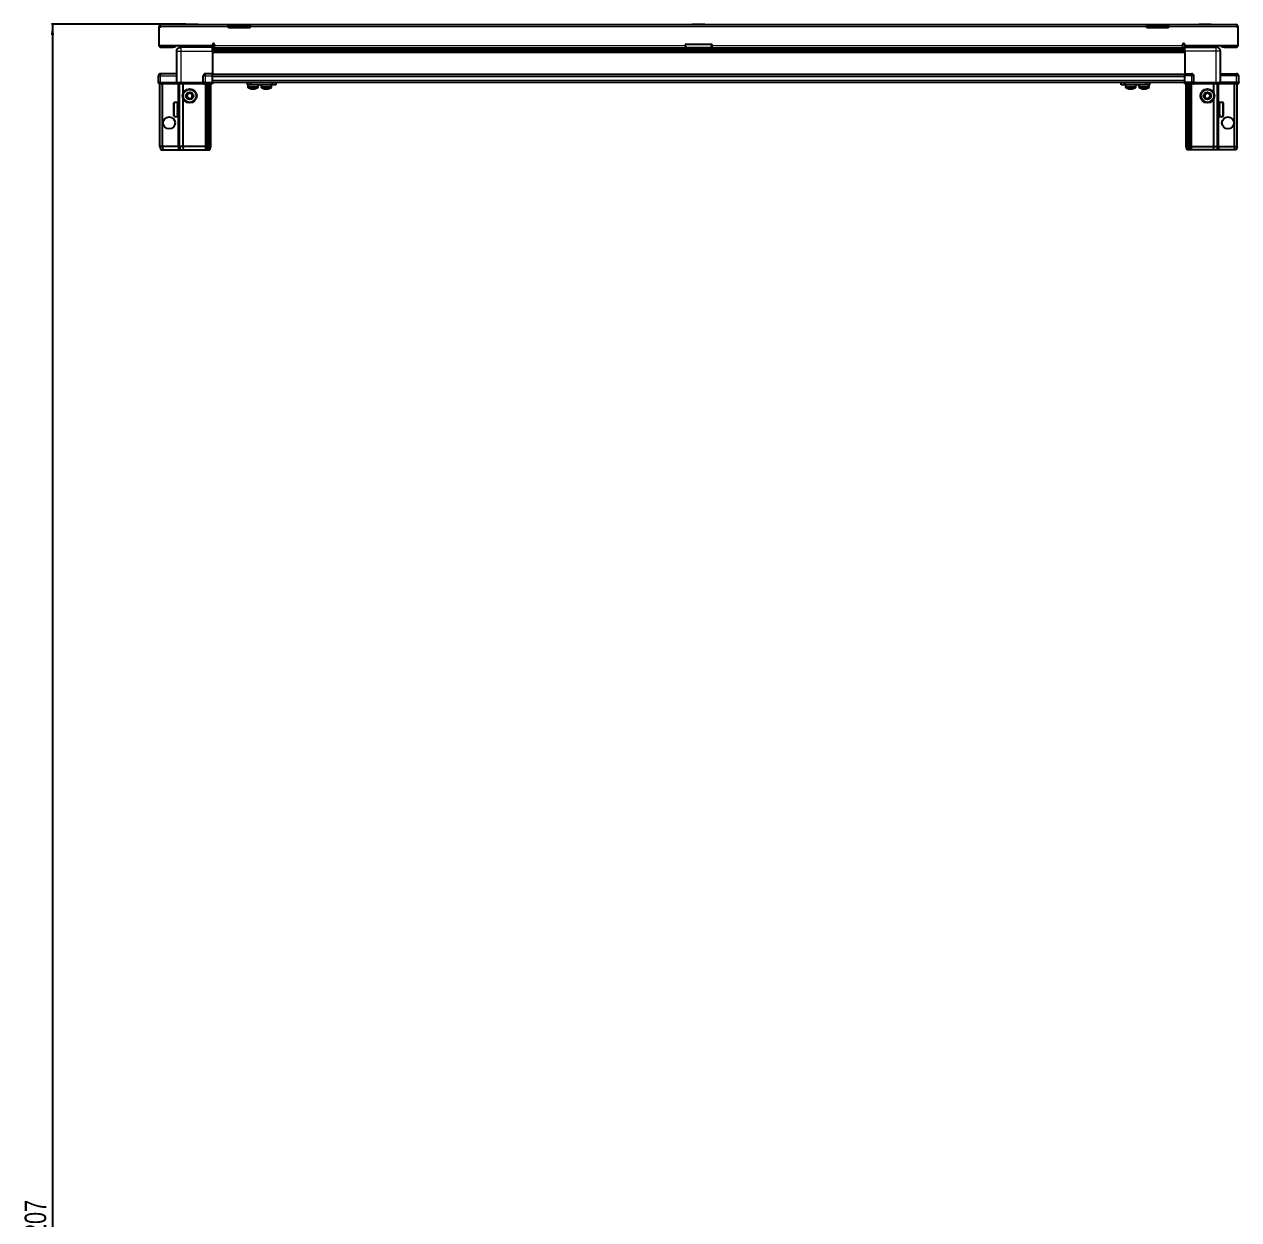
# Model space of a CAD drawing. Header units: millimetres. Extents: x -659 to 4234, y -2210 to 1579.
# Drawn here: x -627 to 497, y -1103 to 4 of the extents above; entities that cross this region are included whole.
import ezdxf

# ---------------------------------------------------------------- set-up
doc = ezdxf.new("R2010")
doc.units = ezdxf.units.MM
doc.layers.add('FORMAT', color=7, linetype='Continuous')
doc.styles.add('SLDTEXTSTYLE0', font='TXT', dxfattribs={"width": 0.75})
doc.dimstyles.new('SLDDIMSTYLE0', dxfattribs={"dimtxt": 20, "dimasz": 10, "dimexe": 0, "dimexo": 0.0625, "dimgap": 5, "dimtad": 2, "dimdec": 1, "dimrnd": 1e-09, "dimzin": 12, "dimdsep": 46, "dimtxsty": 'SLDTEXTSTYLE0', "dimsah": 1, "dimcen": 0.09, "dimadec": 0, "dimazin": 3, "dimtfac": 1, "dimtofl": 0, "dimtmove": 0, "dimatfit": 3, "dimfxl": 0, "dimfrac": 2, "dimtolj": 1, "dimtzin": 12, "dimarcsym": 0})

# ---------------------------------------------------------------- blocks, each defined once
blk = doc.blocks.new('_D_10')
at = {"layer": 'FORMAT'}
for p, q in [((-477.7, 3.8), (-602.1, 3.8)), ((-601.1, 3.8), (-601.1, -2203.2)), ((-500.5, -2203.2), (-602.1, -2203.2))]:
    blk.add_line(p, q, dxfattribs=at)
for points in [[(-601.1, 3.8), (-602.6, -6.2), (-599.5, -6.2)], [(-601.1, -2203.2), (-599.5, -2193.2), (-602.6, -2193.2)]]:
    blk.add_solid(points, dxfattribs=at)
at = {"layer": 'FORMAT', "insert": (-626.9, -1129.3), "char_height": 20, "attachment_point": 1, "rotation": 90, "style": 'SLDTEXTSTYLE0'}
blk.add_mtext('2207', dxfattribs=at)

msp = doc.modelspace()

# ---------------------------------------------------------------- linework, layer by layer
at = {"color": 7, "linetype": 'Continuous', "lineweight": 25}
for p, q in [((-501.58, 1.38), (-502.58, 1.38)), ((-502.58, 1.38), (-502.58, 0.48)), ((-501.58, 0.48), (-502.58, 0.48)), ((-502.58, 0.48), (-502.58, -16.02)), ((-501.58, 1.38), (-501.58, 0.48)), ((-500.98, 3.48), (-438.08, 3.48)), ((-477.71, 3.78), (-477.71, 3.48)), ((-477.71, 3.78), (-466.14, 3.78)), ((-466.14, 3.48), (-466.14, 3.78)), ((-438.08, 1.38), (-438.08, 3.48)), ((-438.08, 3.48), (-428.08, 3.48)), ((-428.08, 1.98), (-438.08, 1.98)), ((-438.08, 0.48), (-438.08, 1.38)), ((-418.08, 0.48), (-438.08, 0.48)), ((-428.08, 3.48), (-418.08, 3.48)), ((-418.08, 1.98), (-428.08, 1.98)), ((-418.08, 3.48), (-418.08, 1.38)), ((-418.08, 3.48), (411.92, 3.48)), ((-418.08, 0.48), (-418.08, 1.38)), ((-8.86, 3.78), (-8.86, 3.48)), ((-8.86, 3.78), (2.71, 3.78)), ((2.71, 3.48), (2.71, 3.78)), ((411.92, 1.38), (411.92, 3.48)), ((411.92, 3.48), (421.92, 3.48)), ((421.92, 1.98), (411.92, 1.98)), ((411.92, 0.48), (411.92, 1.38)), ((431.92, 0.48), (411.92, 0.48)), ((421.92, 3.48), (431.92, 3.48)), ((431.92, 1.98), (421.92, 1.98)), ((431.92, 3.48), (494.82, 3.48)), ((431.92, 3.48), (431.92, 1.38)), ((431.92, 0.48), (431.92, 1.38)), ((459.99, 3.78), (459.99, 3.48)), ((459.99, 3.78), (470.47, 3.78)), ((470.47, 3.78), (471.56, 3.78)), ((471.56, 3.48), (471.56, 3.78)), ((495.42, 1.38), (496.42, 1.38)), ((495.42, 1.38), (495.42, 0.48)), ((496.42, 0.48), (495.42, 0.48)), ((496.42, 0.48), (496.42, 1.38)), ((496.42, -16.02), (496.42, 0.48)), ((-502.58, -16.02), (-453.08, -16.02)), ((-500.48, -17.52), (-489.58, -17.52)), ((-487.58, -17.52), (-489.58, -17.52)), ((-487.58, -16.02), (-487.58, -17.52)), ((-486.08, -50.02), (-486.08, -21.02)), ((-482.33, -16.02), (-482.33, -17.52)), ((-453.08, -17.52), (-482.08, -17.52)), ((-455.83, -17.52), (-455.83, -16.02)), ((-453.08, -16.02), (-453.08, -15.17)), ((-453.08, -16.02), (-453.08, -17.52)), ((-453.08, -18.17), (-429.2, -18.17)), ((446.92, -19.97), (-453.08, -19.97)), ((446.92, -20), (-453.08, -20)), ((-453.08, -21.02), (-453.08, -42.02)), ((-451.08, -15.17), (-451.08, -15.92)), ((-451.08, -18.02), (-451.08, -15.92)), ((-451.08, -18.02), (-15.58, -18.02)), ((-434.58, -18.02), (-434.58, -18.17)), ((-434.41, -18.02), (-434.41, -18.17)), ((-434.21, -18.02), (-434.21, -18.17)), ((-433.66, -18.02), (-433.66, -18.17)), ((-433.24, -18.02), (-433.24, -18.17)), ((-432.35, -18.02), (-432.35, -18.17)), ((-431.77, -18.02), (-431.77, -18.17)), ((-430.63, -18.02), (-430.63, -18.17)), ((-429.94, -18.02), (-429.94, -18.17)), ((-429.2, -18.17), (-428.66, -18.17)), ((-428.66, -18.02), (-428.66, -18.17)), ((-428.66, -18.17), (-428.65, -18.17)), ((-428.65, -18.17), (-427.92, -18.17)), ((-428.47, -18.02), (-428.47, -18.17)), ((-427.97, -18.02), (-427.97, -18.17)), ((-427.92, -18.02), (-427.92, -18.17)), ((-427.92, -18.17), (-426.96, -18.17)), ((-427.92, -18.17), (-427.92, -18.17)), ((-426.96, -18.17), (420.8, -18.17)), ((-426.63, -18.02), (-426.63, -18.17)), ((-426.62, -18.02), (-426.62, -18.17)), ((-425.92, -18.02), (-425.92, -18.17)), ((-424.74, -18.02), (-424.74, -18.17)), ((-424.13, -18.02), (-424.13, -18.17)), ((-423.18, -18.02), (-423.18, -18.17)), ((-422.73, -18.02), (-422.73, -18.17)), ((-422.1, -18.02), (-422.1, -18.17)), ((-421.85, -18.02), (-421.85, -18.17)), ((-421.6, -18.02), (-421.6, -18.17)), ((-421.58, -18.02), (-421.58, -18.17)), ((9.42, -15.02), (-15.58, -15.02)), ((-15.58, -15.02), (-15.58, -15.92)), ((-15.58, -15.92), (-15.58, -18.02)), ((6.42, -18.02), (-12.58, -18.02)), ((9.42, -15.92), (9.42, -15.02)), ((9.42, -18.02), (9.42, -15.92)), ((9.42, -18.02), (444.92, -18.02)), ((415.42, -18.02), (415.42, -18.17)), ((415.54, -18.02), (415.54, -18.17)), ((415.72, -18.02), (415.72, -18.17)), ((416.22, -18.02), (416.22, -18.17)), ((416.62, -18.02), (416.62, -18.17)), ((417.47, -18.02), (417.47, -18.17)), ((418.04, -18.02), (418.04, -18.17)), ((419.15, -18.02), (419.15, -18.17)), ((419.84, -18.02), (419.84, -18.17)), ((420.8, -18.17), (421.1, -18.17)), ((421.1, -18.02), (421.1, -18.17)), ((421.1, -18.17), (421.11, -18.17)), ((421.11, -18.17), (421.84, -18.17)), ((421.37, -18.02), (421.37, -18.17)), ((421.84, -18.02), (421.84, -18.17)), ((421.84, -18.17), (423.14, -18.17)), ((423.04, -18.17), (446.92, -18.17)), ((423.14, -18.02), (423.14, -18.17)), ((423.23, -18.02), (423.23, -18.17)), ((423.85, -18.02), (423.85, -18.17)), ((425.05, -18.02), (425.05, -18.17)), ((425.68, -18.02), (425.68, -18.17)), ((426.66, -18.02), (426.66, -18.17)), ((427.13, -18.02), (427.13, -18.17)), ((427.8, -18.02), (427.8, -18.17)), ((428.08, -18.02), (428.08, -18.17)), ((428.37, -18.02), (428.37, -18.17)), ((428.42, -18.17), (428.42, -18.02)), ((428.42, -18.02), (428.42, -18.17)), ((444.92, -15.92), (444.92, -15.17)), ((444.92, -15.92), (444.92, -18.02)), ((446.92, -15.17), (446.92, -16.02)), ((446.92, -16.02), (446.92, -17.52)), ((446.92, -16.02), (496.42, -16.02)), ((446.92, -17.52), (475.92, -17.52)), ((446.92, -21.02), (446.92, -42.02)), ((449.67, -16.02), (449.67, -17.52)), ((476.17, -17.52), (476.17, -16.02)), ((479.92, -50.02), (479.92, -21.02)), ((481.42, -17.52), (481.42, -16.02)), ((483.42, -17.52), (481.42, -17.52)), ((483.42, -17.52), (494.32, -17.52)), ((-503.08, -50.02), (-503.08, -44.02)), ((-486.08, -42.02), (-501.08, -42.02)), ((-461.58, -50.02), (-461.58, -44.02)), ((-453.08, -42.02), (-459.58, -42.02)), ((-453.08, -44.02), (-453.08, -42.02)), ((-453.08, -42.67), (446.92, -42.67)), ((-453.08, -50.02), (-453.08, -44.02)), ((446.92, -42.02), (453.42, -42.02)), ((446.92, -44.02), (446.92, -42.02)), ((446.92, -50.02), (446.92, -44.02)), ((455.42, -50.02), (455.42, -44.02)), ((479.92, -42.02), (494.92, -42.02)), ((496.92, -50.02), (496.92, -44.02)), ((-503.08, -50.02), (-503.08, -50.36)), ((-503.08, -50.02), (-503.08, -50.02)), ((-503.08, -50.02), (-503.08, -50.36)), ((-501.08, -50.02), (-503.08, -50.02)), ((-503.08, -50.36), (-502.58, -51.22)), ((-503.08, -50.36), (-502.58, -51.22)), ((-502.58, -51.22), (-501.08, -51.22)), ((-501.58, -109.52), (-501.58, -51.22)), ((-501.08, -50.02), (-486.28, -50.02)), ((-486.28, -51.22), (-501.08, -51.22)), ((-499.08, -109.52), (-499.08, -51.22)), ((-486.28, -50.02), (-486.08, -50.02)), ((-486.08, -51.22), (-486.28, -51.22)), ((-486.08, -50.02), (-486.08, -51.22)), ((-486.08, -50.02), (-482.08, -50.02)), ((-482.08, -51.22), (-486.08, -51.22)), ((-483.58, -109.52), (-483.58, -51.22)), ((-482.08, -50.02), (-461.78, -50.02)), ((-461.78, -51.22), (-482.08, -51.22)), ((-480.08, -60.02), (-480.08, -51.22)), ((-461.78, -50.02), (-461.58, -50.02)), ((-461.58, -51.22), (-461.78, -51.22)), ((-461.58, -50.02), (-461.58, -51.22)), ((-459.58, -50.02), (-461.58, -50.02)), ((-461.58, -50.02), (-459.58, -50.02)), ((-461.58, -51.22), (-460.9, -51.22)), ((-453.08, -51.22), (-460.9, -51.22)), ((-459.58, -50.02), (-453.08, -50.02)), ((-459.58, -50.36), (-453.08, -50.36)), ((-458.58, -109.52), (-458.58, -51.22)), ((-457.58, -109.52), (-457.58, -51.22)), ((-456.08, -109.52), (-456.08, -51.22)), ((-454.58, -109.52), (-454.58, -51.22)), ((-453.08, -49.87), (446.92, -49.87)), ((-453.08, -50.02), (-453.08, -50.36)), ((-453.08, -50.36), (-453.08, -51.22)), ((-420.63, -52.37), (-420.63, -49.87)), ((-417.63, -52.37), (-420.63, -52.37)), ((-420.28, -52.37), (-420.28, -54.28)), ((-417.63, -49.87), (-417.63, -52.37)), ((-397.43, -52.37), (-417.63, -52.37)), ((-410.78, -54.28), (-410.78, -52.37)), ((-407.83, -52.37), (-407.83, -54.28)), ((-407.78, -52.37), (-407.78, -54.28)), ((-398.28, -54.28), (-398.28, -52.37)), ((-397.43, -52.37), (-397.43, -49.87)), ((-394.43, -52.37), (-397.43, -52.37)), ((-394.43, -49.87), (-394.43, -52.37)), ((388.27, -52.37), (388.27, -49.87)), ((391.27, -52.37), (388.27, -52.37)), ((391.27, -49.87), (391.27, -52.37)), ((411.47, -52.37), (391.27, -52.37)), ((392.12, -52.37), (392.12, -54.28)), ((401.62, -54.28), (401.62, -52.37)), ((401.67, -54.28), (401.67, -52.37)), ((404.62, -52.37), (404.62, -54.28)), ((411.47, -52.37), (411.47, -49.87)), ((414.47, -52.37), (411.47, -52.37)), ((414.12, -54.28), (414.12, -52.37)), ((414.47, -49.87), (414.47, -52.37)), ((446.92, -50.02), (453.42, -50.02)), ((446.92, -50.02), (446.92, -50.36)), ((446.92, -50.02), (446.92, -50.02)), ((453.42, -50.02), (446.92, -50.02)), ((446.92, -51.22), (446.92, -50.36)), ((446.92, -50.36), (446.92, -50.36)), ((446.92, -50.36), (453.42, -50.36)), ((454.75, -51.22), (446.92, -51.22)), ((448.42, -109.52), (448.42, -51.22)), ((449.92, -109.52), (449.92, -51.22)), ((451.42, -109.52), (451.42, -51.22)), ((452.42, -109.52), (452.42, -51.22)), ((455.42, -50.02), (453.42, -50.02)), ((454.75, -51.22), (455.42, -51.22)), ((455.42, -50.02), (455.42, -51.22)), ((455.42, -50.02), (455.62, -50.02)), ((455.62, -51.22), (455.42, -51.22)), ((455.62, -50.02), (475.92, -50.02)), ((475.92, -51.22), (455.62, -51.22)), ((473.92, -60.02), (473.92, -51.22)), ((475.92, -50.02), (479.92, -50.02)), ((479.92, -51.22), (475.92, -51.22)), ((477.42, -109.52), (477.42, -51.22)), ((479.92, -50.02), (479.92, -51.22)), ((479.92, -50.02), (480.12, -50.02)), ((480.12, -51.22), (479.92, -51.22)), ((480.12, -50.02), (494.92, -50.02)), ((494.92, -50.02), (480.12, -50.02)), ((494.92, -51.22), (480.12, -51.22)), ((492.92, -109.52), (492.92, -51.22)), ((496.92, -50.02), (494.92, -50.02)), ((494.92, -51.22), (496.42, -51.22)), ((495.42, -109.52), (495.42, -51.22)), ((496.42, -51.22), (496.92, -50.36)), ((496.92, -50.02), (496.92, -50.36)), ((-480.08, -109.52), (-480.08, -65.02)), ((473.92, -109.52), (473.92, -65.02)), ((-488.78, -80.72), (-488.78, -69.32)), ((-485.08, -68.52), (-487.98, -68.52)), ((-485.58, -68.62), (-485.08, -68.62)), ((-485.58, -68.62), (-485.58, -68.78)), ((-485.58, -68.78), (-485.08, -68.78)), ((-485.58, -69.27), (-485.08, -69.27)), ((-485.58, -69.27), (-485.58, -69.65)), ((-485.58, -69.65), (-485.08, -69.65)), ((-485.58, -70.49), (-485.08, -70.49)), ((-485.58, -70.49), (-485.58, -71.05)), ((-485.58, -71.05), (-485.08, -71.05)), ((-485.58, -72.15), (-485.08, -72.15)), ((-485.58, -72.15), (-485.58, -72.83)), ((-485.58, -72.83), (-485.08, -72.83)), ((-485.58, -74.09), (-485.08, -74.09)), ((-485.58, -74.09), (-485.58, -74.83)), ((-485.58, -74.39), (-485.08, -74.39)), ((-485.58, -74.83), (-485.08, -74.83)), ((-485.58, -76.12), (-485.08, -76.12)), ((-485.58, -76.12), (-485.58, -76.84)), ((-485.58, -76.26), (-485.08, -76.26)), ((-485.58, -76.84), (-485.08, -76.84)), ((-485.58, -78.05), (-485.08, -78.05)), ((-485.58, -78.05), (-485.58, -78.68)), ((-485.58, -78.68), (-485.08, -78.68)), ((-485.08, -68.62), (-485.08, -68.52)), ((-485.08, -68.78), (-485.08, -68.62)), ((-485.08, -69.27), (-485.08, -68.78)), ((-485.08, -69.65), (-485.08, -69.27)), ((-485.08, -70.49), (-485.08, -69.65)), ((-485.08, -71.05), (-485.08, -70.49)), ((-484.98, -70.62), (-485.08, -70.62)), ((-485.08, -72.15), (-485.08, -71.05)), ((-485.08, -72.83), (-485.08, -72.15)), ((-485.08, -74.09), (-485.08, -72.83)), ((-485.08, -74.39), (-485.08, -74.09)), ((-485.08, -76.12), (-485.08, -74.83)), ((-485.08, -76.84), (-485.08, -76.26)), ((-485.08, -78.05), (-485.08, -76.84)), ((-485.08, -78.68), (-485.08, -78.05)), ((-485.08, -79.68), (-485.08, -78.68)), ((-484.98, -72.14), (-484.98, -70.62)), ((-484.98, -79.42), (-484.98, -72.14)), ((-484.09, -71.72), (-484.58, -71.02)), ((-484.58, -79.02), (-484.58, -71.02)), ((-484.58, -79.02), (-484.09, -78.33)), ((-483.61, -71.02), (-484.09, -71.72)), ((-484.09, -78.33), (-484.09, -71.72)), ((-484.09, -78.33), (-483.61, -79.02)), ((-483.58, -71.02), (-483.61, -71.02)), ((-483.61, -79.02), (-483.61, -71.02)), ((477.46, -71.02), (477.42, -71.02)), ((477.94, -71.72), (477.46, -71.02)), ((477.46, -71.02), (477.46, -72.07)), ((477.46, -72.07), (477.46, -79.02)), ((477.46, -79.02), (477.94, -78.33)), ((478.42, -71.02), (477.94, -71.72)), ((477.94, -71.72), (477.94, -72.58)), ((477.94, -72.58), (477.94, -78.33)), ((477.94, -78.33), (478.42, -79.02)), ((478.42, -71.02), (478.42, -72.07)), ((478.42, -72.07), (478.42, -79.02)), ((478.92, -70.62), (478.82, -70.62)), ((478.82, -70.62), (478.82, -79.42)), ((481.82, -68.52), (478.92, -68.52)), ((478.92, -68.52), (478.92, -68.53)), ((479.42, -68.53), (478.92, -68.53)), ((478.92, -68.53), (478.92, -68.62)), ((478.92, -68.62), (478.92, -68.96)), ((479.42, -68.62), (478.92, -68.62)), ((479.42, -68.96), (478.92, -68.96)), ((478.92, -68.96), (478.92, -69.26)), ((478.92, -69.26), (478.92, -69.98)), ((479.42, -69.26), (478.92, -69.26)), ((479.42, -69.98), (478.92, -69.98)), ((478.92, -69.98), (478.92, -70.48)), ((478.92, -70.48), (478.92, -71.49)), ((479.42, -70.48), (478.92, -70.48)), ((479.42, -71.49), (478.92, -71.49)), ((478.92, -71.49), (478.92, -72.13)), ((478.92, -72.13), (478.92, -73.35)), ((479.42, -72.13), (478.92, -72.13)), ((479.42, -73.35), (478.92, -73.35)), ((478.92, -73.35), (478.92, -73.89)), ((479.42, -73.89), (478.92, -73.89)), ((478.92, -74.07), (478.92, -75.37)), ((479.42, -74.07), (478.92, -74.07)), ((479.42, -75.37), (478.92, -75.37)), ((479.42, -75.76), (478.92, -75.76)), ((478.92, -75.76), (478.92, -76.11)), ((479.42, -76.11), (478.92, -76.11)), ((478.92, -76.11), (478.92, -77.36)), ((479.42, -77.36), (478.92, -77.36)), ((478.92, -77.36), (478.92, -78.03)), ((478.92, -78.03), (478.92, -79.12)), ((479.42, -78.03), (478.92, -78.03)), ((479.42, -68.62), (479.42, -68.53)), ((479.42, -69.26), (479.42, -68.96)), ((479.42, -70.48), (479.42, -69.98)), ((479.42, -72.13), (479.42, -71.49)), ((479.42, -74.07), (479.42, -73.35)), ((479.42, -76.11), (479.42, -75.37)), ((479.42, -78.03), (479.42, -77.36)), ((482.62, -69.32), (482.62, -70.81)), ((482.62, -70.81), (482.62, -80.72)), ((-487.98, -81.52), (-485.08, -81.52)), ((-485.58, -79.68), (-485.08, -79.68)), ((-485.58, -79.68), (-485.58, -80.16)), ((-485.58, -80.16), (-485.08, -80.16)), ((-485.58, -80.85), (-485.08, -80.85)), ((-485.58, -80.85), (-485.58, -81.14)), ((-485.58, -81.14), (-485.08, -81.14)), ((-485.58, -81.46), (-485.08, -81.46)), ((-485.58, -81.46), (-485.58, -81.52)), ((-485.58, -81.52), (-485.08, -81.52)), ((-485.08, -79.42), (-484.98, -79.42)), ((-485.08, -80.16), (-485.08, -79.68)), ((-485.08, -80.85), (-485.08, -80.16)), ((-485.08, -81.14), (-485.08, -80.85)), ((-485.08, -81.46), (-485.08, -81.14)), ((-485.08, -81.52), (-485.08, -81.46)), ((-485.08, -81.52), (-485.08, -81.52)), ((-483.61, -79.02), (-483.58, -79.02)), ((477.42, -79.02), (477.46, -79.02)), ((478.82, -79.42), (478.92, -79.42)), ((479.42, -79.12), (478.92, -79.12)), ((478.92, -79.12), (478.92, -79.67)), ((478.92, -79.67), (478.92, -80.48)), ((479.42, -79.67), (478.92, -79.67)), ((479.42, -80.48), (478.92, -80.48)), ((478.92, -80.48), (478.92, -80.85)), ((478.92, -80.85), (478.92, -81.31)), ((479.42, -80.85), (478.92, -80.85)), ((479.42, -81.31), (478.92, -81.31)), ((478.92, -81.31), (478.92, -81.45)), ((478.92, -81.45), (478.92, -81.52)), ((479.42, -81.45), (478.92, -81.45)), ((478.92, -81.52), (481.82, -81.52)), ((479.42, -79.67), (479.42, -79.12)), ((479.42, -80.85), (479.42, -80.48)), ((479.42, -81.45), (479.42, -81.31)), ((-501.58, -109.52), (-500.77, -112.52)), ((-499.08, -109.52), (-501.58, -109.52)), ((-484.58, -109.52), (-499.08, -109.52)), ((-499.08, -109.52), (-498.92, -112.52)), ((-483.58, -109.52), (-484.58, -109.52)), ((-480.08, -109.52), (-483.58, -109.52)), ((-483.58, -109.52), (-482.77, -112.52)), ((-459.58, -109.52), (-480.08, -109.52)), ((-479.74, -112.52), (-480.08, -109.52)), ((-458.58, -109.52), (-459.58, -109.52)), ((-457.58, -109.52), (-458.58, -109.52)), ((-457.77, -112.52), (-458.58, -109.52)), ((-457.03, -112.52), (-457.58, -109.52)), ((-456.08, -109.52), (-457.58, -109.52)), ((-456.53, -112.52), (-456.08, -109.52)), ((-454.58, -109.52), (-456.08, -109.52)), ((-455.38, -112.52), (-454.58, -109.52)), ((448.42, -109.52), (449.92, -109.52)), ((449.23, -112.52), (448.42, -109.52)), ((449.92, -109.52), (451.42, -109.52)), ((450.38, -112.52), (449.92, -109.52)), ((450.88, -112.52), (451.42, -109.52)), ((451.42, -109.52), (452.42, -109.52)), ((451.62, -112.52), (452.42, -109.52)), ((452.42, -109.52), (453.42, -109.52)), ((453.42, -109.52), (473.92, -109.52)), ((473.59, -112.52), (473.92, -109.52)), ((473.92, -109.52), (477.42, -109.52)), ((477.42, -109.52), (476.62, -112.52)), ((477.42, -109.52), (478.42, -109.52)), ((478.42, -109.52), (492.92, -109.52)), ((492.92, -109.52), (492.77, -112.52)), ((492.92, -109.52), (495.42, -109.52)), ((495.42, -109.52), (494.62, -112.52)), ((-500.77, -112.52), (-498.92, -112.52)), ((-498.92, -112.52), (-484.58, -112.52)), ((-484.58, -112.52), (-482.77, -112.52)), ((-482.77, -112.52), (-479.74, -112.52)), ((-479.74, -112.52), (-459.58, -112.52)), ((-459.58, -112.52), (-457.77, -112.52)), ((-457.77, -112.52), (-457.03, -112.52)), ((-457.03, -112.52), (-456.53, -112.52)), ((-456.53, -112.52), (-455.38, -112.52)), ((450.38, -112.52), (449.23, -112.52)), ((450.88, -112.52), (450.38, -112.52)), ((451.62, -112.52), (450.88, -112.52)), ((453.42, -112.52), (451.62, -112.52)), ((473.59, -112.52), (453.42, -112.52)), ((476.62, -112.52), (473.59, -112.52)), ((478.42, -112.52), (476.62, -112.52)), ((492.77, -112.52), (478.42, -112.52)), ((494.62, -112.52), (492.77, -112.52))]:
    msp.add_line(p, q, dxfattribs=at)
at = {"color": 8, "linetype": 'Continuous', "lineweight": 18}
for p, q in [((-438.08, 1.38), (-501.58, 1.38)), ((-428.08, 1.98), (-428.08, 3.48)), ((411.92, 1.38), (-418.08, 1.38)), ((421.92, 3.48), (421.92, 1.98)), ((495.42, 1.38), (431.92, 1.38)), ((-500.48, -16.02), (-500.48, -17.52)), ((-489.58, -17.52), (-489.58, -16.02)), ((-482.08, -21.02), (-453.08, -21.02)), ((-482.08, -50.02), (-482.08, -21.02)), ((-453.08, -17.52), (-451.08, -17.52)), ((446.92, -18.76), (-453.08, -18.76)), ((-453.08, -21.21), (446.92, -21.21)), ((-451.08, -15.92), (-15.58, -15.92)), ((-15.58, -17.52), (-14.24, -17.52)), ((8.08, -17.52), (9.42, -17.52)), ((9.42, -15.92), (444.92, -15.92)), ((444.92, -17.52), (446.92, -17.52)), ((475.92, -21.02), (446.92, -21.02)), ((475.92, -50.02), (475.92, -21.02)), ((483.42, -16.02), (483.42, -17.52)), ((494.32, -16.02), (494.32, -17.52)), ((446.92, -22.62), (-453.08, -22.62)), ((-503.08, -44.02), (-501.08, -44.02)), ((-501.08, -42.02), (-501.08, -44.02)), ((-501.08, -44.02), (-486.08, -44.02)), ((-501.08, -50.02), (-501.08, -44.02)), ((-461.58, -44.02), (-459.58, -44.02)), ((-459.58, -44.02), (-459.58, -42.02)), ((-459.58, -44.02), (-453.08, -44.02)), ((-459.58, -50.02), (-459.58, -44.02)), ((-453.08, -42.02), (446.92, -42.02)), ((-453.08, -44.67), (446.92, -44.67)), ((453.42, -44.02), (446.92, -44.02)), ((453.42, -44.02), (453.42, -42.02)), ((453.42, -50.02), (453.42, -44.02)), ((455.42, -44.02), (453.42, -44.02)), ((494.92, -44.02), (479.92, -44.02)), ((494.92, -42.02), (494.92, -44.02)), ((494.92, -50.02), (494.92, -44.02)), ((496.92, -44.02), (494.92, -44.02)), ((-501.08, -50.02), (-501.08, -51.22)), ((-486.28, -51.22), (-486.28, -50.02)), ((-484.58, -71.02), (-484.58, -51.22)), ((-482.08, -50.02), (-482.08, -51.22)), ((-461.78, -51.22), (-461.78, -50.02)), ((-459.58, -50.02), (-459.58, -50.36)), ((-459.58, -109.52), (-459.58, -51.22)), ((-453.08, -47.87), (446.92, -47.87)), ((-410.78, -54.28), (-420.28, -54.28)), ((-410.97, -54.65), (-420.08, -54.65)), ((-407.78, -54.28), (-407.83, -54.28)), ((-398.28, -54.28), (-407.78, -54.28)), ((-407.58, -54.65), (-407.63, -54.65)), ((-398.47, -54.65), (-407.58, -54.65)), ((394.33, -54.28), (392.12, -54.28)), ((394.44, -54.65), (392.32, -54.65)), ((401.62, -54.28), (394.33, -54.28)), ((401.43, -54.65), (394.44, -54.65)), ((401.48, -54.65), (401.43, -54.65)), ((401.67, -54.28), (401.62, -54.28)), ((412.13, -54.28), (404.62, -54.28)), ((412.01, -54.65), (404.82, -54.65)), ((413.93, -54.65), (412.01, -54.65)), ((414.12, -54.28), (412.13, -54.28)), ((446.92, -50.02), (446.92, -50.36)), ((453.42, -50.02), (453.42, -50.36)), ((453.42, -109.52), (453.42, -51.22)), ((455.62, -50.02), (455.62, -51.22)), ((475.92, -50.02), (475.92, -51.22)), ((478.42, -71.02), (478.42, -51.22)), ((480.12, -50.02), (480.12, -51.22)), ((494.92, -50.02), (494.92, -51.22)), ((-487.98, -81.52), (-487.98, -68.52)), ((481.82, -68.52), (481.82, -70.22)), ((481.82, -70.22), (481.82, -81.52)), ((-484.58, -109.52), (-484.58, -79.02)), ((478.42, -109.52), (478.42, -79.02)), ((-484.58, -109.52), (-484.58, -112.52)), ((-459.58, -112.52), (-459.58, -109.52)), ((453.42, -112.52), (453.42, -109.52)), ((478.42, -109.52), (478.42, -112.52))]:
    msp.add_line(p, q, dxfattribs=at)
at = {"color": 7, "linetype": 'Continuous', "lineweight": 25}
for centre, radius in [((-474.08, -62.52), 6.5), ((467.92, -62.52), 6.5), ((-474.08, -62.52), 3.46), ((467.92, -62.52), 3.46), ((-493.08, -87.52), 5.5), ((486.92, -87.52), 5.5)]:
    msp.add_circle(centre, radius, dxfattribs=at)
at = {"color": 8, "linetype": 'Continuous', "lineweight": 18}
for centre in [(-474.08, -62.52), (467.92, -62.52)]:
    msp.add_circle(centre, 5.7, dxfattribs=at)
at = {"color": 7, "linetype": 'Continuous', "lineweight": 25}
for centre, radius, start, end in [((-500.48, -15.42), 2.1, 196.60155, 270), ((-452.08, -15.17), 1, 0, 180), ((-12.58, -15.02), 3, 180, 270), ((6.42, -15.02), 3, 270, 0), ((445.92, -15.17), 1, 0, 180), ((494.32, -15.42), 2.1, 270, 343.39845), ((-501.08, -44.02), 2, 90, 180), ((-459.58, -44.02), 2, 90, 180), ((453.42, -44.02), 2, 0, 90), ((494.92, -44.02), 2, 0, 90), ((-419.83, -54.28), 0.45, 180, 235.28209), ((-415.53, -48.07), 8, 235.28209, 258.9392), ((-415.53, -48.07), 8, 281.00757, 304.71791), ((-411.23, -54.28), 0.45, 304.71791, 0), ((-407.38, -54.28), 0.45, 180, 235.28209), ((-407.33, -54.28), 0.45, 180, 235.28209), ((-403.08, -48.07), 8, 235.28209, 256.54113), ((-403.03, -48.07), 8, 235.28209, 259.06255), ((-403.03, -48.07), 8, 280.87532, 304.71791), ((-398.73, -54.28), 0.45, 304.71791, 0), ((392.57, -54.28), 0.45, 180, 235.28209), ((396.87, -48.07), 8, 235.28209, 259.05401), ((396.87, -48.07), 8, 280.84597, 304.71791), ((396.92, -48.07), 8, 280.92113, 304.71791), ((401.17, -54.28), 0.45, 304.71791, 0), ((401.22, -54.28), 0.45, 304.71791, 0), ((405.07, -54.28), 0.45, 180, 235.28209), ((409.37, -48.07), 8, 235.28209, 258.92302), ((409.37, -48.07), 8, 280.93918, 304.71791), ((413.67, -54.28), 0.45, 304.71791, 0), ((-474.08, -62.52), 2.5, 134.92207, 194.92207), ((-474.08, -62.52), 2.5, 194.92207, 254.92207), ((-474.08, -62.52), 2.5, 74.92207, 134.92207), ((-474.08, -62.52), 2.5, 254.92207, 314.92207), ((-474.08, -62.52), 2.5, 14.92207, 74.92207), ((-474.08, -62.52), 2.5, 314.92207, 14.92207), ((467.92, -62.52), 2.5, 118.29497, 178.29497), ((467.92, -62.52), 2.5, 178.29497, 238.29497), ((467.92, -62.52), 2.5, 238.29497, 298.29497), ((467.92, -62.52), 2.5, 58.29497, 118.29497), ((467.92, -62.52), 2.5, 298.29497, 358.29497), ((467.92, -62.52), 2.5, 358.29497, 58.29497), ((-487.98, -69.32), 0.8, 90, 180), ((-484.58, -70.62), 0.4, 180, 270), ((478.42, -70.62), 0.4, 270, 0), ((481.82, -69.32), 0.8, 0, 90), ((-487.98, -80.72), 0.8, 180, 270), ((-484.58, -79.42), 0.4, 90, 180), ((478.42, -79.42), 0.4, 360, 90), ((481.82, -80.72), 0.8, 270, 360)]:
    msp.add_arc(centre, radius, start, end, dxfattribs=at)
for centre, start_param, end_param in [((-459.58, -53.82), 0, 0.7227342), ((453.42, -53.82), 5.5604511, 6.2831853)]:
    msp.add_ellipse(centre, major_axis=(0, 3.46), ratio=0.5773503, start_param=start_param, end_param=end_param, dxfattribs=at)
for points, knots in [([(-500.99, 3.38), (-501.07, 3.37), (-501.38, 3.33), (-501.86, 2.99), (-502.33, 2.45), (-502.55, 1.87), (-502.57, 1.5), (-502.58, 1.38)], [0, 0, 0, 0, 0.0862, 0.3453145, 0.6044258, 0.863537, 1, 1, 1, 1]), ([(-501.58, 1.38), (-501.53, 1.63), (-501.44, 2.12), (-501.31, 2.76), (-501.18, 3.23), (-501.07, 3.45), (-501, 3.47), (-500.98, 3.48)], [0, 0, 0, 0, 0.2302553, 0.4485219, 0.6667858, 0.8850496, 1, 1, 1, 1]), ([(496.42, 1.38), (496.4, 1.63), (496.34, 2.12), (495.95, 2.76), (495.39, 3.24), (494.93, 3.37), (494.7, 3.44)], [0, 0, 0, 0, 0.2601609, 0.506776, 0.753388, 1, 1, 1, 1]), ([(494.82, 3.48), (494.87, 3.45), (494.96, 3.4), (495.09, 3), (495.22, 2.45), (495.33, 1.87), (495.4, 1.5), (495.42, 1.38)], [0, 0, 0, 0, 0.23025534, 0.4485219, 0.6667858, 0.88504963, 1, 1, 1, 1]), ([(-486.08, -21.02), (-486.03, -20.58), (-485.96, -19.91), (-485.52, -19.09), (-485.07, -18.53), (-484.51, -18.08), (-483.7, -17.64), (-483.02, -17.57), (-482.58, -17.52)], [0, 0, 0, 0, 0.2394568, 0.3683607, 0.5, 0.6316393, 0.7605432, 1, 1, 1, 1]), ([(-482.08, -17.52), (-482.14, -17.52), (-482.27, -17.52), (-482.44, -17.52), (-482.56, -17.52), (-482.57, -17.52), (-482.58, -17.52)], [0, 0, 0, 0, 0.2493943, 0.5003335, 0.7501667, 1, 1, 1, 1]), ([(-453.08, -21.02), (-453.08, -20.63), (-453.08, -19.84), (-453.08, -18.8), (-453.08, -18), (-453.08, -17.58), (-453.08, -17.54), (-453.08, -17.52)], [0, 0, 0, 0, 0.2146939, 0.4293877, 0.6440816, 0.8587754, 1, 1, 1, 1]), ([(446.92, -21.02), (446.92, -20.63), (446.92, -19.84), (446.92, -18.8), (446.92, -18), (446.92, -17.58), (446.92, -17.54), (446.92, -17.52)], [0, 0, 0, 0, 0.21469386, 0.42938772, 0.64408158, 0.85877544, 1, 1, 1, 1]), ([(475.92, -17.52), (475.99, -17.52), (476.12, -17.52), (476.28, -17.52), (476.4, -17.52), (476.41, -17.52), (476.42, -17.52)], [0, 0, 0, 0, 0.2493943, 0.5003335, 0.7501667, 1, 1, 1, 1]), ([(479.92, -21.02), (479.88, -20.58), (479.8, -19.91), (479.37, -19.09), (478.92, -18.53), (478.35, -18.08), (477.54, -17.64), (476.86, -17.57), (476.42, -17.52)], [0, 0, 0, 0, 0.2394568, 0.3683607, 0.5, 0.6316393, 0.7605432, 1, 1, 1, 1]), ([(-417.03, -55.93), (-417.03, -55.93), (-417.03, -55.94), (-417.16, -55.9), (-417.34, -55.85), (-417.49, -55.8), (-417.57, -55.76), (-417.58, -55.75), (-417.58, -55.75), (-417.57, -55.75), (-417.55, -55.76), (-417.47, -55.77), (-417.18, -55.84), (-416.8, -55.91), (-416.39, -55.94), (-416.12, -55.92), (-415.96, -55.85), (-415.86, -55.78), (-415.78, -55.76), (-415.76, -55.75), (-415.74, -55.75), (-415.72, -55.75), (-415.68, -55.76), (-415.58, -55.79), (-415.42, -55.86), (-415.2, -55.92), (-414.9, -55.94), (-414.55, -55.92), (-414.25, -55.87), (-414.01, -55.82), (-413.89, -55.79), (-413.81, -55.77), (-413.75, -55.76), (-413.72, -55.75), (-413.7, -55.75), (-413.7, -55.75), (-413.69, -55.75)], [0, 0, 0, 0, 0.02609806, 0.07983731, 0.13720457, 0.17835712, 0.1990393, 0.20333955, 0.20768945, 0.21072293, 0.21454384, 0.22147953, 0.24860164, 0.35577715, 0.40489702, 0.45442268, 0.54604997, 0.59140385, 0.59711865, 0.60132508, 0.60438175, 0.60744379, 0.6119905, 0.62422862, 0.67851933, 0.75975016, 0.80430476, 0.84902576, 0.92362505, 0.95135982, 0.96870753, 0.97999594, 0.99114211, 0.99547316, 0.99884503, 1, 1, 1, 1]), ([(-413.69, -55.75), (-413.69, -55.75), (-413.68, -55.75), (-413.68, -55.76), (-413.72, -55.79), (-413.87, -55.86), (-414, -55.91), (-414.06, -55.94), (-414.01, -55.93), (-414, -55.93)], [0, 0, 0, 0, 0.0151829, 0.0365363, 0.0956997, 0.3601423, 0.6752387, 0.8745348, 1, 1, 1, 1]), ([(-404.54, -55.93), (-404.54, -55.93), (-404.52, -55.93), (-404.66, -55.89), (-404.82, -55.82), (-404.94, -55.77), (-404.94, -55.75), (-404.93, -55.75), (-404.92, -55.75), (-404.89, -55.76), (-404.81, -55.77), (-404.47, -55.85), (-404.04, -55.93), (-403.61, -55.94), (-403.39, -55.9), (-403.22, -55.85), (-403.1, -55.8), (-403.02, -55.76), (-402.97, -55.75), (-402.95, -55.75), (-402.92, -55.75), (-402.9, -55.76), (-402.84, -55.77), (-402.7, -55.84), (-402.55, -55.91), (-402.25, -55.94), (-401.86, -55.92), (-401.47, -55.85), (-401.18, -55.78), (-401.07, -55.76), (-401.05, -55.75), (-401.03, -55.75), (-401.03, -55.75), (-401.03, -55.76), (-401.09, -55.79), (-401.26, -55.86), (-401.47, -55.92), (-401.5, -55.93), (-401.51, -55.93)], [0, 0, 0, 0, 0.0283629, 0.08068229, 0.1383562, 0.16729235, 0.17091751, 0.17379549, 0.1766977, 0.18004982, 0.18639917, 0.21307731, 0.31901904, 0.35398038, 0.39928328, 0.44764465, 0.48233679, 0.49977215, 0.50339732, 0.50706434, 0.5096216, 0.51284268, 0.51868955, 0.54155386, 0.63190424, 0.67331293, 0.71506372, 0.79230674, 0.83054067, 0.83535832, 0.8389044, 0.84148121, 0.84406255, 0.84789549, 0.85821238, 0.90398018, 0.97245884, 1, 1, 1, 1]), ([(395.36, -55.93), (395.35, -55.93), (395.31, -55.92), (395.1, -55.86), (394.94, -55.79), (394.88, -55.77), (394.87, -55.76), (394.87, -55.75), (394.88, -55.75), (394.9, -55.75), (394.95, -55.76), (395.18, -55.82), (395.5, -55.88), (395.88, -55.93), (396.16, -55.94), (396.42, -55.9), (396.56, -55.83), (396.69, -55.77), (396.74, -55.76), (396.77, -55.75), (396.79, -55.75), (396.81, -55.75), (396.85, -55.76), (396.98, -55.81), (397.13, -55.88), (397.39, -55.93), (397.74, -55.93), (398.11, -55.89), (398.45, -55.82), (398.67, -55.77), (398.75, -55.75), (398.77, -55.75), (398.78, -55.75), (398.79, -55.76), (398.77, -55.77), (398.61, -55.85), (398.36, -55.93), (398.38, -55.93), (398.38, -55.93)], [0, 0, 0, 0, 0.02451912, 0.10597395, 0.13384212, 0.14781851, 0.15355312, 0.15640274, 0.15927956, 0.16178012, 0.16647727, 0.18164832, 0.25411072, 0.30099815, 0.33557914, 0.37919172, 0.4620214, 0.4826759, 0.48645495, 0.49027069, 0.49281666, 0.49535678, 0.49978442, 0.51342704, 0.5769545, 0.64097254, 0.67901695, 0.73137106, 0.78908324, 0.81803858, 0.82166614, 0.82454604, 0.82745017, 0.83080452, 0.83715808, 0.86385392, 0.96986594, 1, 1, 1, 1]), ([(407.84, -55.93), (407.86, -55.93), (407.9, -55.94), (407.85, -55.92), (407.73, -55.87), (407.62, -55.82), (407.57, -55.79), (407.54, -55.77), (407.53, -55.76), (407.53, -55.75), (407.53, -55.75), (407.54, -55.75), (407.54, -55.75)], [0, 0, 0, 0, 0.117513, 0.3191822, 0.6555874, 0.7806573, 0.8588867, 0.9097918, 0.9600554, 0.9795862, 0.9947917, 1, 1, 1, 1]), ([(407.54, -55.75), (407.54, -55.75), (407.56, -55.75), (407.6, -55.76), (407.75, -55.79), (408.04, -55.86), (408.4, -55.92), (408.73, -55.94), (409.06, -55.92), (409.26, -55.86), (409.43, -55.79), (409.5, -55.77), (409.55, -55.76), (409.57, -55.75), (409.59, -55.75), (409.62, -55.75), (409.66, -55.76), (409.77, -55.82), (409.87, -55.88), (410.08, -55.93), (410.32, -55.94), (410.71, -55.9), (411.07, -55.83), (411.33, -55.77), (411.39, -55.76), (411.41, -55.75), (411.42, -55.75), (411.43, -55.75), (411.42, -55.76), (411.32, -55.81), (411.1, -55.88), (410.88, -55.93), (410.88, -55.93), (410.87, -55.93)], [0, 0, 0, 0, 0.0033506, 0.0080628, 0.021119, 0.0794763, 0.1490118, 0.1929925, 0.2373326, 0.3338878, 0.3669223, 0.3834897, 0.3902874, 0.3936653, 0.3970754, 0.4000395, 0.4056074, 0.423591, 0.5094867, 0.5650663, 0.606058, 0.6577556, 0.7559406, 0.7804241, 0.7849037, 0.7894268, 0.7924448, 0.7954558, 0.8007042, 0.816876, 0.8921804, 0.9680663, 1, 1, 1, 1]), ([(-476.86, -61.77), (-476.5, -61.41), (-475.82, -60.73), (-475.14, -60.05), (-474.82, -59.74)], [0, 0, 0, 0, 0.5346859, 1, 1, 1, 1]), ([(-476.12, -64.56), (-476.21, -64.23), (-476.42, -63.43), (-476.68, -62.47), (-476.83, -61.89), (-476.86, -61.77)], [0, 0, 0, 0, 0.3629006, 0.8668753, 1, 1, 1, 1]), ([(-473.33, -65.31), (-473.83, -65.18), (-474.76, -64.93), (-475.69, -64.68), (-476.12, -64.56)], [0, 0, 0, 0, 0.5346859, 1, 1, 1, 1]), ([(-474.82, -59.74), (-474.32, -59.87), (-473.39, -60.12), (-472.46, -60.37), (-472.03, -60.49)], [0, 0, 0, 0, 0.5346859, 1, 1, 1, 1]), ([(-471.29, -63.28), (-471.66, -63.64), (-472.34, -64.32), (-473.02, -65), (-473.33, -65.31)], [0, 0, 0, 0, 0.5346859, 1, 1, 1, 1]), ([(-472.03, -60.49), (-472, -60.61), (-471.85, -61.19), (-471.59, -62.15), (-471.38, -62.94), (-471.29, -63.28)], [0, 0, 0, 0, 0.1331247, 0.6370994, 1, 1, 1, 1]), ([(465.38, -63.89), (465.4, -63.38), (465.42, -62.41), (465.45, -61.45), (465.47, -61.01)], [0, 0, 0, 0, 0.5346859, 1, 1, 1, 1]), ([(467.84, -65.41), (467.54, -65.23), (466.84, -64.8), (466, -64.27), (465.49, -63.96), (465.38, -63.89)], [0, 0, 0, 0, 0.3629006, 0.8668753, 1, 1, 1, 1]), ([(465.47, -61.01), (465.92, -60.76), (466.77, -60.31), (467.62, -59.85), (468.01, -59.64)], [0, 0, 0, 0, 0.53468586, 1, 1, 1, 1]), ([(470.38, -64.04), (469.92, -64.29), (469.07, -64.74), (468.23, -65.2), (467.84, -65.41)], [0, 0, 0, 0, 0.5346859, 1, 1, 1, 1]), ([(468.01, -59.64), (468.11, -59.71), (468.62, -60.02), (469.47, -60.54), (470.17, -60.98), (470.46, -61.16)], [0, 0, 0, 0, 0.1331247, 0.6370994, 1, 1, 1, 1]), ([(470.46, -61.16), (470.45, -61.67), (470.42, -62.64), (470.39, -63.6), (470.38, -64.04)], [0, 0, 0, 0, 0.5346859, 1, 1, 1, 1])]:
    msp.add_open_spline(points, degree=3, knots=knots, dxfattribs=at)
at = {"color": 8, "linetype": 'Continuous', "lineweight": 18}
for points in [[(-486.08, -21.02), (-486.02, -21.02), (-485.9, -21.02), (-484.97, -21.02), (-483.65, -21.02), (-482.6, -21.02), (-482.08, -21.02)], [(479.92, -21.02), (479.86, -21.02), (479.74, -21.02), (478.82, -21.02), (477.49, -21.02), (476.45, -21.02), (475.92, -21.02)]]:
    msp.add_open_spline(points, degree=3, dxfattribs=at)
for points in [[(-482.08, -21.02), (-482.08, -20.58), (-482.08, -19.91), (-482.08, -19.09), (-482.08, -18.53), (-482.08, -18.08), (-482.08, -17.64), (-482.08, -17.57), (-482.08, -17.52)], [(475.92, -21.02), (475.92, -20.58), (475.92, -19.91), (475.92, -19.09), (475.92, -18.53), (475.92, -18.08), (475.92, -17.64), (475.92, -17.57), (475.92, -17.52)]]:
    msp.add_open_spline(points, degree=3, knots=[0, 0, 0, 0, 0.2394568, 0.3683607, 0.5, 0.6316393, 0.7605432, 1, 1, 1, 1], dxfattribs=at)

# ---------------------------------------------------------------- dimensions: what is measured, and where the dimension line sits
at = {"layer": 'FORMAT'}
dim = msp.add_linear_dim(base=(-601.08, -2203.22), p1=(-477.71, 3.78), p2=(-500.48, -2203.22), angle=90, dimstyle='SLDDIMSTYLE0', dxfattribs=at)
dim.commit()
dim.dimension.update_dxf_attribs({"geometry": '_D_10', "text_midpoint": (-601.08, -1099.72), "dimtype": 160})

doc.saveas('drawing.dxf')
